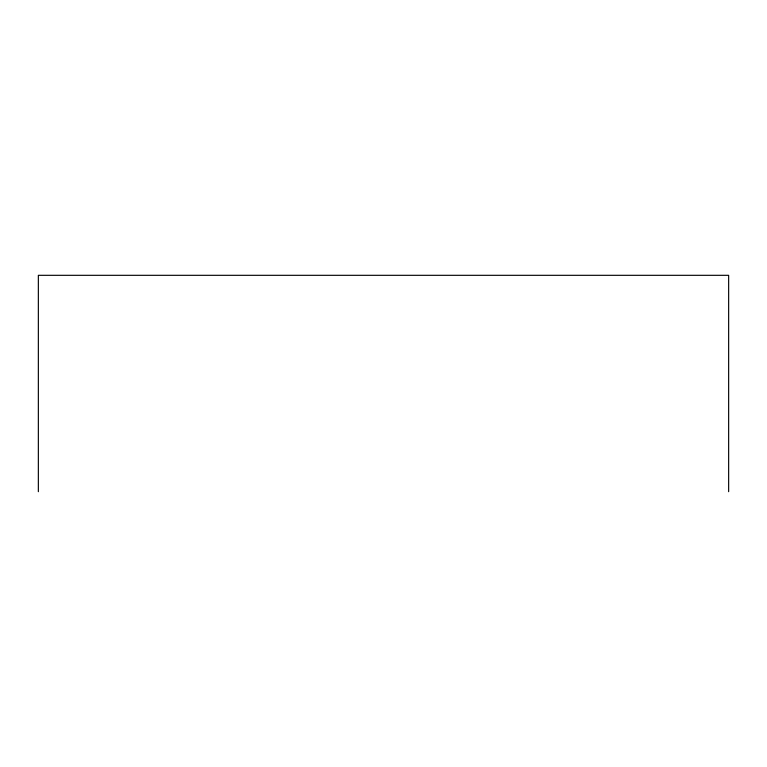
<?xml version="1.0" encoding="UTF-8"?>
<svg xmlns="http://www.w3.org/2000/svg" width="767" height="767" viewBox="0 0 767 767"><rect width="100%" height="100%" fill="white"/><g stroke="black" fill="none" stroke-linecap="round" stroke-linejoin="round"><path stroke-width="1.15" d="M728.65 491.685L728.65 275.315L38.35 275.315L38.35 491.685"/></g></svg>
